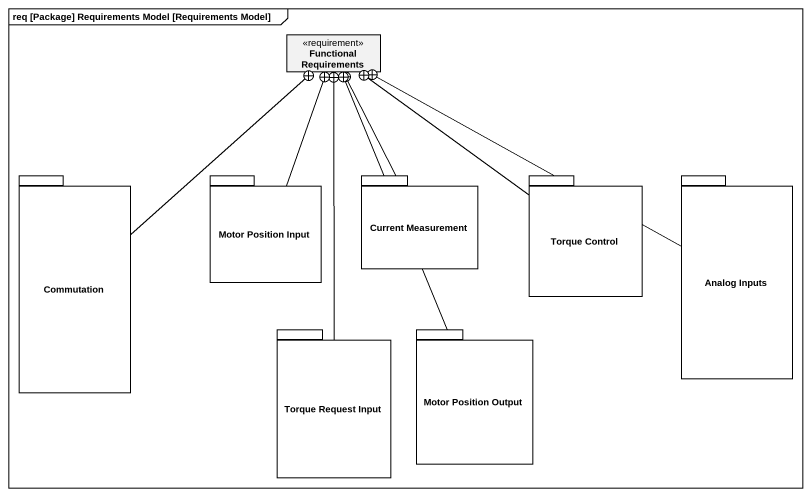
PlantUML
@startuml
mainframe req [Package] Requirements Model [Requirements Model]
hide circle
hide empty members
class "Functional Requirements" as Functional_Requirements <<requirement>>
package Commutation {
}
package "Motor Position Input" as Motor_Position_Input {
}
package "Current Measurement" as Current_Measurement {
}
package "Torque Control" as Torque_Control {
}
package "Analog Inputs" as Analog_Inputs {
}
package "Torque Request Input" as Torque_Request_Input {
}
package "Motor Position Output" as Motor_Position_Output {
}
Commutation -up-+ Functional_Requirements
Motor_Position_Input -up-+ Functional_Requirements
Current_Measurement -up-+ Functional_Requirements
Torque_Control -up-+ Functional_Requirements
Analog_Inputs -left-+ Functional_Requirements
Torque_Request_Input -up-+ Functional_Requirements
Motor_Position_Output -up-+ Functional_Requirements
@enduml
